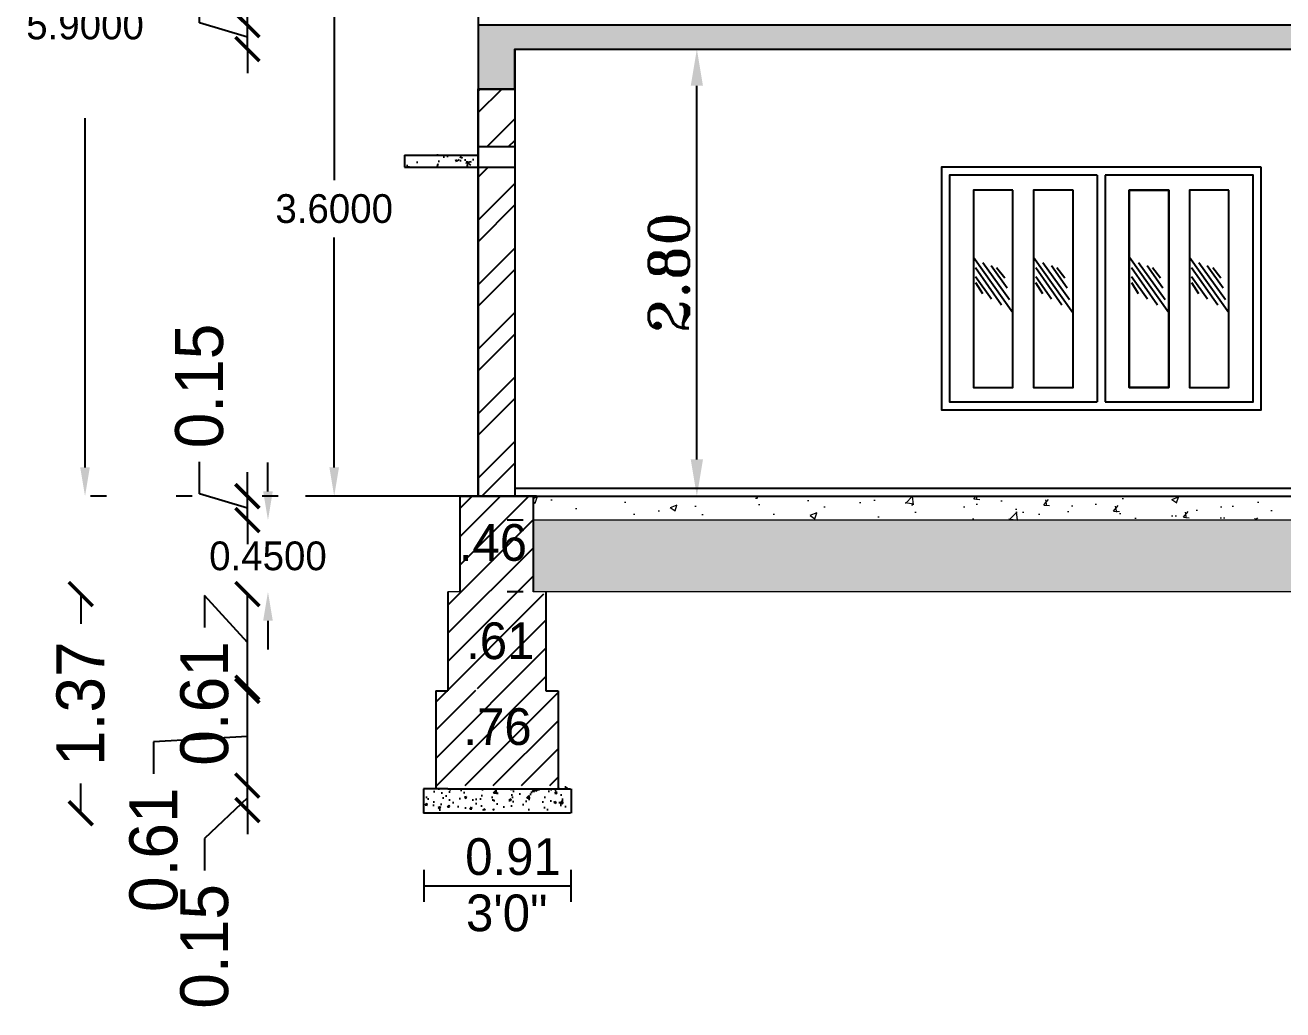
# Model space of a CAD drawing. Header units: metres. Extents: x 1422408 to 2267706, y 3009 to 80428.
# Drawn here: x 2267393.67 to 2267401.54, y 3027.03 to 3033.19 of the extents above; entities that cross this region are included whole.
import ezdxf

# ---------------------------------------------------------------- set-up
doc = ezdxf.new("R2010")
doc.units = ezdxf.units.M
doc.header["$LTSCALE"] = 3.5
doc.header["$MEASUREMENT"] = 0
doc.linetypes.add('DOT2', pattern=[0.125, 0, -0.125])
doc.linetypes.add('PHANTOM2', pattern=[1.25, 0.625, -0.125, 0.125, -0.125, 0.125, -0.125])
doc.layers.get('0').update_dxf_attribs({"linetype": 'CONTINUOUS'})
doc.layers.get('DEFPOINTS').update_dxf_attribs({"linetype": 'CONTINUOUS'})
doc.layers.add('BLK_2_FLR_0_BATH', color=205, linetype='CONTINUOUS', lineweight=0)
for name, color, linetype in [('BLK_2_FLR_0_REGULAR_ROOM_1', 117, 'CONTINUOUS'), ('BLK_2_HT_OF_BLDG', 5, 'CONTINUOUS'), ('BLK_2_PLINTH_HEIGHT', 7, 'CONTINUOUS')]:
    doc.layers.add(name, color=color, linetype=linetype)
doc.styles.add('style2', font='RomanT')
doc.dimstyles.new('Civil Mt', dxfattribs={"dimtxt": 0.3, "dimasz": 0.15, "dimexe": 0, "dimexo": 0, "dimgap": 0.1, "dimtad": 0, "dimzin": 0, "dimdsep": 46, "dimtxsty": 'Standard', "dimblk": 'ARCHTICK', "dimcen": 0, "dimse1": 1, "dimse2": 1, "dimclrd": 253, "dimadec": 0, "dimazin": 3, "dimtfac": 1, "dimtofl": 0, "dimtmove": 1, "dimatfit": 3, "dimfxl": 0, "dimfrac": 2, "dimtolj": 1, "dimtzin": 0, "dimarcsym": 0})
doc.dimstyles.new('PLAN', dxfattribs={"dimtxt": 0.25, "dimasz": 0.23, "dimexe": 0.18, "dimexo": 0, "dimgap": 0.05, "dimtad": 1, "dimzin": 2, "dimdsep": 46, "dimtxsty": 'style2', "dimcen": 0.09, "dimse1": 1, "dimse2": 1, "dimclrd": 70, "dimclre": 50, "dimclrt": 4, "dimadec": 0, "dimazin": 0, "dimtfac": 1, "dimtofl": 0, "dimtmove": 2, "dimatfit": 3, "dimfxl": 0, "dimtvp": 0.1, "dimtolj": 1, "dimtzin": 2, "dimarcsym": 0})
doc.dimstyles.new('STANDARD$0', dxfattribs={"dimtxt": 7, "dimasz": 3, "dimexe": 3, "dimexo": 1, "dimgap": 1.5, "dimtad": 1, "dimdec": 1, "dimzin": 1, "dimdsep": 46, "dimlunit": 4, "dimtxsty": 'Standard', "dimblk": 'OBLIQUE', "dimcen": 0.09375, "dimdle": 1, "dimclrd": 8, "dimclre": 8, "dimclrt": 7, "dimadec": 1, "dimazin": 0, "dimtfac": 1, "dimtdec": 1, "dimtix": 1, "dimtmove": 2, "dimatfit": 3, "dimldrblk": 'ARCHTICK', "dimfxl": 0, "dimfrac": 2, "dimtolj": 1, "dimtzin": 0, "dimarcsym": 0})

# ---------------------------------------------------------------- blocks, each defined once
blk = doc.blocks.new('_ArchTick')
at = {"color": 0, "linetype": 'ByBlock', "const_width": 0.15}
blk.add_lwpolyline([(-0.5, -0.5), (0.5, 0.5)], dxfattribs=at)
blk = doc.blocks.new('*D353')
at = {"color": 253, "lineweight": -2, "ltscale": 0.2}
for p, q in [((2267395.0587, 3028.4313), (2267395.0587, 3028.5813)), ((2267395.0587, 3028.278), (2267395.0587, 3028.4313)), ((2267395.0587, 3028.3547), (2267394.7907, 3028.0993)), ((2267395.0587, 3028.278), (2267395.0587, 3028.128)), ((2267394.7907, 3028.0993), (2267394.7907, 3027.8993))]:
    blk.add_line(p, q, dxfattribs=at)
at = {"layer": 'DEFPOINTS', "color": 0, "ltscale": 0.2}
for p in [(2267395.0587, 3028.4313), (2267396.1613, 3028.4313), (2267396.1613, 3028.278)]:
    blk.add_point(p, dxfattribs=at)
at = {"color": 253, "lineweight": -2, "ltscale": 0.2, "xscale": 0.15, "yscale": 0.15, "zscale": 0.15}
for p, rotation in [((2267395.0587, 3028.4313), 270), ((2267395.0587, 3028.278), 90)]:
    blk.add_blockref('_ArchTick', p, dxfattribs=dict(at, rotation=rotation))
at = {"color": 0, "ltscale": 0.2, "insert": (2267394.7907, 3027.4243), "char_height": 0.3, "attachment_point": 5, "rotation": 90}
blk.add_mtext('\\A1;0.15', dxfattribs=at)
blk = doc.blocks.new('*D354')
at = {"color": 253, "lineweight": -2, "ltscale": 0.2}
for p, q in [((2267395.0587, 3028.4313), (2267395.0587, 3029.0447)), ((2267395.0587, 3028.738), (2267394.4722, 3028.7045)), ((2267394.4722, 3028.7045), (2267394.4722, 3028.5045))]:
    blk.add_line(p, q, dxfattribs=at)
at = {"layer": 'DEFPOINTS', "color": 0, "ltscale": 0.2}
for p in [(2267395.0587, 3029.0447), (2267396.2379, 3029.0447), (2267396.2379, 3028.4313)]:
    blk.add_point(p, dxfattribs=at)
at = {"color": 253, "lineweight": -2, "ltscale": 0.2, "xscale": 0.15, "yscale": 0.15, "zscale": 0.15}
for p, rotation in [((2267395.0587, 3029.0447), 90), ((2267395.0587, 3028.4313), 270)]:
    blk.add_blockref('_ArchTick', p, dxfattribs=dict(at, rotation=rotation))
at = {"color": 0, "ltscale": 0.2, "insert": (2267394.4722, 3028.0295), "char_height": 0.3, "attachment_point": 5, "rotation": 90}
blk.add_mtext('\\A1;0.61', dxfattribs=at)
blk = doc.blocks.new('*D355')
at = {"color": 253, "lineweight": -2, "ltscale": 0.2}
for p, q in [((2267395.0587, 3029.3276), (2267394.7907, 3029.6209)), ((2267394.7907, 3029.6209), (2267394.7907, 3029.4209)), ((2267395.0587, 3029.0247), (2267395.0587, 3029.6305))]:
    blk.add_line(p, q, dxfattribs=at)
at = {"layer": 'DEFPOINTS', "color": 0, "ltscale": 0.2}
for p in [(2267395.0587, 3029.6305), (2267396.3146, 3029.6305), (2267396.3146, 3029.0247)]:
    blk.add_point(p, dxfattribs=at)
at = {"color": 253, "lineweight": -2, "ltscale": 0.2, "xscale": 0.15, "yscale": 0.15, "zscale": 0.15}
for p, rotation in [((2267395.0587, 3029.6305), 90), ((2267395.0587, 3029.0247), 270)]:
    blk.add_blockref('_ArchTick', p, dxfattribs=dict(at, rotation=rotation))
at = {"color": 0, "ltscale": 0.2, "insert": (2267394.7907, 3028.9459), "char_height": 0.3, "attachment_point": 5, "rotation": 90}
blk.add_mtext('\\A1;0.61', dxfattribs=at)
blk = doc.blocks.new('*D356')
at = {"color": 253, "lineweight": -2, "ltscale": 0.2}
for p, q in [((2267394.0155, 3029.6305), (2267394.0155, 3029.4442)), ((2267394.0155, 3028.258), (2267394.0155, 3028.4442))]:
    blk.add_line(p, q, dxfattribs=at)
at = {"layer": 'DEFPOINTS', "color": 0, "ltscale": 0.2}
for p in [(2267394.0155, 3029.6305), (2267396.1613, 3029.6305), (2267396.1613, 3028.258)]:
    blk.add_point(p, dxfattribs=at)
at = {"color": 253, "lineweight": -2, "ltscale": 0.2, "xscale": 0.15, "yscale": 0.15, "zscale": 0.15}
for p, rotation in [((2267394.0155, 3029.6305), 90), ((2267394.0155, 3028.258), 270)]:
    blk.add_blockref('_ArchTick', p, dxfattribs=dict(at, rotation=rotation))
at = {"color": 0, "ltscale": 0.2, "insert": (2267394.0155, 3028.9442), "char_height": 0.3, "attachment_point": 5, "rotation": 90}
blk.add_mtext('\\A1;1.37', dxfattribs=at)
blk = doc.blocks.new('*D357')
at = {"layer": 'BLK_2_PLINTH_HEIGHT', "color": 0, "lineweight": -2, "ltscale": 400}
for p, q in [((2267395.1878, 3030.2738), (2267395.1878, 3030.4538)), ((2267395.1878, 3029.4638), (2267395.1878, 3029.2838))]:
    blk.add_line(p, q, dxfattribs=at)
at = {"layer": 'BLK_2_PLINTH_HEIGHT', "color": 0, "linetype": 'DOT2', "lineweight": -2, "ltscale": 400}
for p, q in [((2267396.786, 3030.0938), (2267395.0078, 3030.0938)), ((2267396.786, 3029.6438), (2267395.0078, 3029.6438))]:
    blk.add_line(p, q, dxfattribs=at)
at = {"layer": 'BLK_2_PLINTH_HEIGHT', "color": 0, "ltscale": 400}
for points in [[(2267395.1578, 3030.2738), (2267395.2178, 3030.2738), (2267395.1878, 3030.0938)], [(2267395.1578, 3029.4638), (2267395.2178, 3029.4638), (2267395.1878, 3029.6438)]]:
    blk.add_solid(points, dxfattribs=at)
at = {"layer": 'DEFPOINTS', "color": 0, "ltscale": 400}
for p in [(2267395.1878, 3030.0938), (2267396.8485, 3030.0938), (2267396.8485, 3029.6438)]:
    blk.add_point(p, dxfattribs=at)
at = {"layer": 'BLK_2_PLINTH_HEIGHT', "color": 0, "ltscale": 400, "insert": (2267395.1878, 3029.8688), "char_height": 0.18, "attachment_point": 5}
blk.add_mtext('\\A1;0.4500', dxfattribs=at)
blk = doc.blocks.new('*D448')
at = {"color": 253, "lineweight": -2}
for p, q in [((2267394.7587, 3030.2588), (2267394.7587, 3030.4588)), ((2267395.0587, 3030.2438), (2267395.0587, 3030.3938)), ((2267395.0587, 3030.1688), (2267394.7587, 3030.2588)), ((2267395.0587, 3030.0938), (2267395.0587, 3030.2438)), ((2267395.0587, 3030.0938), (2267395.0587, 3029.9438))]:
    blk.add_line(p, q, dxfattribs=at)
at = {"layer": 'DEFPOINTS', "color": 0}
for p in [(2267395.0587, 3030.2438), (2267396.3885, 3030.2438), (2267405.3027, 3030.0938, 31198.8576)]:
    blk.add_point(p, dxfattribs=at)
at = {"color": 253, "lineweight": -2, "xscale": 0.15, "yscale": 0.15, "zscale": 0.15}
for p, rotation in [((2267395.0587, 3030.2438), 270), ((2267395.0587, 3030.0938), 90)]:
    blk.add_blockref('_ArchTick', p, dxfattribs=dict(at, rotation=rotation))
at = {"color": 0, "lineweight": -3, "insert": (2267394.7587, 3030.9338), "char_height": 0.3, "attachment_point": 5, "rotation": 90}
blk.add_mtext('\\A1;0.15', dxfattribs=at)
blk = doc.blocks.new('*D449')
at = {"layer": 'BLK_2_FLR_0_REGULAR_ROOM_1', "color": 0, "lineweight": -2}
for p, q in [((2267397.2144, 3033.8438), (2267395.4224, 3033.8438)), ((2267395.6024, 3033.6638), (2267395.6024, 3032.2238)), ((2267395.6024, 3030.4238), (2267395.6024, 3031.8638)), ((2267396.8697, 3030.2438), (2267395.4224, 3030.2438))]:
    blk.add_line(p, q, dxfattribs=at)
at = {"layer": 'BLK_2_FLR_0_REGULAR_ROOM_1', "color": 0}
for points in [[(2267395.5724, 3033.6638), (2267395.6324, 3033.6638), (2267395.6024, 3033.8438)], [(2267395.5724, 3030.4238), (2267395.6324, 3030.4238), (2267395.6024, 3030.2438)]]:
    blk.add_solid(points, dxfattribs=at)
at = {"layer": 'DEFPOINTS', "color": 0}
for p in [(2267395.6024, 3033.8438), (2267397.2769, 3033.8438, -1402.0538), (2267396.9322, 3030.2438)]:
    blk.add_point(p, dxfattribs=at)
at = {"layer": 'BLK_2_FLR_0_REGULAR_ROOM_1', "color": 0, "insert": (2267395.6024, 3032.0438), "char_height": 0.18, "attachment_point": 5}
blk.add_mtext('\\A1;3.6000', dxfattribs=at)
blk = doc.blocks.new('*D450')
at = {"color": 253, "lineweight": -2}
for p, q in [((2267394.7587, 3033.2088), (2267394.7587, 3033.4088)), ((2267395.0587, 3033.1938), (2267395.0587, 3033.3438)), ((2267395.0587, 3033.1188), (2267394.7587, 3033.2088)), ((2267395.0587, 3033.0438), (2267395.0587, 3033.1938)), ((2267395.0587, 3033.0438), (2267395.0587, 3032.8938))]:
    blk.add_line(p, q, dxfattribs=at)
at = {"layer": 'DEFPOINTS', "color": 0}
for p in [(2267395.0587, 3033.1938), (2267396.6867, 3033.1938, -1405.664), (2267396.7332, 3033.0438, -1402.0538)]:
    blk.add_point(p, dxfattribs=at)
at = {"color": 253, "lineweight": -2, "xscale": 0.15, "yscale": 0.15, "zscale": 0.15}
for p, rotation in [((2267395.0587, 3033.1938), 270), ((2267395.0587, 3033.0438), 90)]:
    blk.add_blockref('_ArchTick', p, dxfattribs=dict(at, rotation=rotation))
at = {"color": 0, "lineweight": -3, "insert": (2267394.7587, 3033.8838), "char_height": 0.3, "attachment_point": 5, "rotation": 90}
blk.add_mtext('\\A1;0.15', dxfattribs=at)
blk = doc.blocks.new('*D454')
at = {"layer": 'BLK_2_HT_OF_BLDG', "color": 0, "linetype": 'DOT2', "lineweight": -2}
for p, q in [((2267396.4761, 3036.1438), (2267393.8625, 3036.1438)), ((2267396.326, 3030.2438), (2267393.8625, 3030.2438))]:
    blk.add_line(p, q, dxfattribs=at)
at = {"layer": 'BLK_2_HT_OF_BLDG', "color": 0, "linetype": 'PHANTOM2', "lineweight": -2}
for p, q in [((2267394.0425, 3035.9638), (2267394.0425, 3033.3738)), ((2267394.0425, 3030.4238), (2267394.0425, 3033.0138))]:
    blk.add_line(p, q, dxfattribs=at)
at = {"layer": 'BLK_2_HT_OF_BLDG', "color": 0}
for points in [[(2267394.0125, 3035.9638), (2267394.0725, 3035.9638), (2267394.0425, 3036.1438)], [(2267394.0125, 3030.4238), (2267394.0725, 3030.4238), (2267394.0425, 3030.2438)]]:
    blk.add_solid(points, dxfattribs=at)
at = {"layer": 'DEFPOINTS', "color": 0}
for p in [(2267394.0425, 3036.1438), (2267396.5386, 3036.1438, -1417.0031), (2267396.3885, 3030.2438)]:
    blk.add_point(p, dxfattribs=at)
at = {"layer": 'BLK_2_HT_OF_BLDG', "color": 0, "insert": (2267394.0425, 3033.1938), "char_height": 0.18, "attachment_point": 5}
blk.add_mtext('\\A1;5.9000', dxfattribs=at)
blk = doc.blocks.new('*D468')
at = {"layer": 'BLK_2_FLR_0_BATH', "color": 70, "lineweight": -2, "ltscale": 400}
blk.add_line((2267397.8727, 3030.4738), (2267397.8727, 3032.8138), dxfattribs=at)
at = {"layer": 'BLK_2_FLR_0_BATH', "color": 70, "ltscale": 400}
for points in [[(2267397.8344, 3032.8138), (2267397.9111, 3032.8138), (2267397.8727, 3033.0438)], [(2267397.8344, 3030.4738), (2267397.9111, 3030.4738), (2267397.8727, 3030.2438)]]:
    blk.add_solid(points, dxfattribs=at)
at = {"layer": 'DEFPOINTS', "color": 0, "ltscale": 400}
for p in [(2267397.8727, 3033.0438), (2267399.5472, 3033.0438, -1402.0538), (2267399.2025, 3030.2438)]:
    blk.add_point(p, dxfattribs=at)
at = {"layer": 'BLK_2_FLR_0_BATH', "color": 4, "ltscale": 400, "insert": (2267397.6977, 3031.6438), "char_height": 0.25, "attachment_point": 5, "rotation": 90, "style": 'style2'}
blk.add_mtext('\\A1;2.80', dxfattribs=at)

msp = doc.modelspace()

# ---------------------------------------------------------------- hatches: boundary and pattern name
at = {"lineweight": 20}
h = msp.add_hatch(dxfattribs=at)
h.set_pattern_fill('AR-CONC', scale=0.024, style=0)
h.set_pattern_definition([(50, (2266693.86198, 3420.79504), (0.172142444, -0.015060512), [0.018, -0.198]), (355, (2266693.86198, 3420.79504), (-0.03330032, 0.180526112), [0.0144, -0.1584]), (100.451444, (2266693.87633, 3420.79379), (0.138842123, 0.165465598), [0.015297646, -0.168274107]), (46.1842, (2266693.86198, 3420.84304), (0.25613792, -0.03972463), [0.027, -0.297]), (96.635635, (2266693.88333, 3420.83973), (0.22431887, 0.233788464), [0.02294648, -0.2524113]), (351.184164, (2266693.86198, 3420.84304), (0.22431887, 0.23378846), [0.0216, -0.2376]), (21, (2266693.88598, 3420.83104), (0.143257693, -0.096628534), [0.018, -0.198]), (326, (2266693.88598, 3420.83104), (0.05839568, 0.17403601), [0.0144, -0.1584]), (71.451445, (2266693.89792, 3420.82299), (0.20165337, 0.077407477), [0.015297646, -0.168274107]), (37.5, (2266693.86198, 3420.79504), (0.0029183653, 0.079894525), [0, -0.15648, 0, -0.1608, 0, -0.159]), (7.5, (2266693.86198, 3420.79504), (0.063136689, 0.094658811), [0, -0.09168, 0, -0.15288, 0, -0.0606]), (327.5, (2266693.80846, 3420.79504), (0.1281173847, -0.005413169), [0, -0.06, 0, -0.1872, 0, -0.2484]), (317.5, (2266693.78446, 3420.79504), (0.13996468, 0.024025196), [0, -0.078, 0, -0.12432, 0, -0.1764])])
h.paths.add_polyline_path([(2267408.51325, 3033.0438), (2267411.51325, 3033.0438), (2267411.51325, 3032.7938), (2267411.74325, 3032.7938), (2267411.74325, 3033.1938), (2267396.50325, 3033.1938), (2267396.50309, 3032.79389), (2267396.73325, 3032.79389), (2267396.73325, 3033.0438), (2267402.68249, 3033.0438), (2267402.68249, 3032.7938), (2267402.91249, 3032.7938), (2267402.91249, 3033.0438), (2267408.28325, 3033.0438), (2267408.28325, 3032.7938), (2267408.51325, 3032.7938)])
at = {"ltscale": 0.25}
h = msp.add_hatch(dxfattribs=at)
h.set_pattern_fill('ANSI32', scale=0.03, style=0)
h.set_pattern_definition([(45, (2295721.0599, 6410.72436), (-0.2020557627, 0.2020557627), []), (45, (2295721.1946, 6410.72436), (-0.2020557627, 0.2020557627), [])])
h.paths.add_polyline_path([(2267396.73325, 3032.7938), (2267396.50325, 3032.7938), (2267396.50325, 3032.43287), (2267396.73325, 3032.43287)])
h.paths.add_polyline_path([(2267396.73325, 3032.3038), (2267396.50325, 3032.3038), (2267396.50325, 3030.2438), (2267396.73325, 3030.2438)])
h = msp.add_hatch(dxfattribs=at)
h.set_pattern_fill('AR-CONC', scale=0.001, style=0)
h.set_pattern_definition([(130, (2253846.12285, 1858.20136), (-0.182184669, -0.0159390855), [0.01905, -0.20955]), (185, (2253846.12285, 1858.20136), (0.035242826, 0.191056643), [0.01524, -0.16764]), (79.549, (2253846.10767, 1858.20003), (-0.1469425017, 0.1751166878), [0.01619, -0.17809]), (133.8158, (2253846.12285, 1858.25216), (-0.271079041, -0.042042328), [0.028575, -0.314325]), (83.3644, (2253846.10026, 1858.24866), (-0.2374042345, 0.247425556), [0.024285, -0.267135]), (188.816, (2253846.12285, 1858.25216), (-0.237404606, 0.247425118), [0.02286, -0.25146]), (159, (2253846.09745, 1858.23946), (-0.1516148798, -0.1022655185), [0.01905, -0.20955]), (214, (2253846.09745, 1858.23946), (-0.0618020283, 0.184187966), [0.01524, -0.16764]), (108.5486, (2253846.08482, 1858.23094), (-0.2134164908, 0.0819228577), [0.01619, -0.17809]), (142.5, (2253846.12285, 1858.20136), (-0.00308860325, 0.08455503887), [0, -0.165608, 0, -0.17018, 0, -0.168275]), (172.5, (2253846.12285, 1858.20136), (-0.0668196625, 0.1001805748), [0, -0.097028, 0, -0.161798, 0, -0.064135]), (212.5, (2253846.17949, 1858.20136), (-0.13559059517, -0.005728744), [0, -0.0635, 0, -0.19812, 0, -0.26289]), (222.5, (2253846.20489, 1858.20136), (-0.1481291814, 0.025426491), [0, -0.08255, 0, -0.131572, 0, -0.18669])])
h.paths.add_polyline_path([(2267396.04325, 3032.38214), (2267396.50325, 3032.38214), (2267396.50325, 3032.30547), (2267396.04325, 3032.30547)])
at = {"lineweight": -3}
h = msp.add_hatch(dxfattribs=at)
h.set_pattern_fill('ANSI31')
h.set_pattern_definition([(45, (2266949.63647, 3220.8707), (-0.088388348, 0.088388348), [])])
edge = h.paths.add_edge_path()
edge.add_line((2267397.00458, 3029.04467), (2267396.92792, 3029.04467))
edge.add_line((2267396.92792, 3029.04467), (2267396.92792, 3029.63149))
edge.add_line((2267396.92792, 3029.63149), (2267396.84854, 3029.63149))
edge.add_line((2267396.84854, 3029.63149), (2267396.84854, 3030.22025))
edge.add_spline(control_points=[(2267396.84854, 3030.22025), (2267396.77217, 3029.88499), (2267396.7208, 3029.51), (2267396.59647, 3029.25095)], knot_values=[0, 0, 0, 0, 0.8620299, 0.8620299, 0.8620299, 0.8620299], degree=3, periodic=0)
edge.add_line((2267396.59647, 3029.25095), (2267396.63487, 3029.23252))
edge.add_line((2267396.63487, 3029.23252), (2267396.48589, 3029.02055))
edge.add_line((2267396.48589, 3029.02055), (2267396.55807, 3029.26938))
edge.add_line((2267396.55807, 3029.26938), (2267396.59647, 3029.25095))
edge.add_spline(control_points=[(2267396.59647, 3029.25095), (2267396.7208, 3029.51), (2267396.77217, 3029.88499), (2267396.84854, 3030.22025)], knot_values=[0, 0, 0, 0, 0.8620299, 0.8620299, 0.8620299, 0.8620299], degree=3, periodic=0)
edge.add_line((2267396.84854, 3030.22025), (2267396.84854, 3030.2438))
edge.add_line((2267396.84854, 3030.2438), (2267396.38854, 3030.2438))
edge.add_line((2267396.38854, 3030.2438), (2267396.38854, 3029.6438))
edge.add_line((2267396.38854, 3029.6438), (2267396.31458, 3029.6438))
edge.add_line((2267396.31458, 3029.6438), (2267396.31458, 3029.04467))
edge.add_line((2267396.31458, 3029.04467), (2267396.23792, 3029.04467))
edge.add_line((2267396.23792, 3029.04467), (2267396.23792, 3028.43133))
edge.add_line((2267396.23792, 3028.43133), (2267397.00458, 3028.43133))
edge.add_line((2267397.00458, 3028.43133), (2267397.00458, 3029.04467))
at = {"lineweight": 20}
h = msp.add_hatch(dxfattribs=at)
h.set_pattern_fill('AR-CONC', scale=0.0024, style=0)
h.set_pattern_definition([(50, (2262125.99563, 3860.186), (0.437243206, -0.038253805), [0.04572, -0.50292]), (355, (2262125.99563, 3860.186), (-0.08458421, 0.45853643), [0.036576, -0.402337402]), (100.451445, (2262126.03206, 3860.18283), (0.352658993, 0.420282605), [0.03885602, -0.427416587]), (46.1842, (2262125.9956, 3860.30793), (0.6505897, -0.100901587), [0.06858, -0.75438]), (96.635558, (2262126.04984, 3860.2995), (0.56976992, 0.5938227), [0.058284056, -0.64112546]), (351.184151, (2262125.9956, 3860.30793), (0.56976992, 0.5938227), [0.05486392, -0.60350336]), (21, (2262126.0566, 3860.27745), (0.36387454, -0.245436476), [0.04572, -0.50292]), (326, (2262126.0566, 3860.27745), (0.148324868, 0.44205112), [0.036576, -0.402336]), (71.451445, (2262126.0869, 3860.257), (0.512199406, 0.196614645), [0.03885602, -0.42741585]), (37.5, (2262125.99563, 3860.18601), (0.007412648, 0.2029320933), [0, -0.3974592, 0, -0.408432, 0, -0.40386]), (7.5, (2262125.99563, 3860.18601), (0.16036719, 0.24043338), [0, -0.2328672, 0, -0.3883152, 0, -0.153924]), (327.5, (2262125.85968, 3860.18601), (0.3254174284, -0.0137489856), [0, -0.1524, 0, -0.475488, 0, -0.630936]), (317.5, (2262125.79872, 3860.18601), (0.355510035, 0.061023578), [0, -0.19812, 0, -0.3157728, 0, -0.448056])])
h.paths.add_polyline_path([(2267402.56779, 3030.0938), (2267402.56779, 3030.2438), (2267396.84854, 3030.2438), (2267396.84854, 3030.0938)])
h.paths.add_polyline_path([(2267403.02779, 3030.2438), (2267403.02779, 3030.0938), (2267405.76265, 3030.0938), (2267405.76265, 3030.2438)])
h = msp.add_hatch(dxfattribs=at)
h.set_pattern_fill('AR-SAND', scale=0.0035, style=0)
h.set_pattern_definition([(37.5, (2262125.99563, 3860.18601), (-0.0056001095, 0.171294633), [0, -0.135128, 0, -0.15113, 0, -0.1444625]), (7.5, (2262125.99563, 3860.18601), (0.157333149, 0.250888785), [0, -0.072898, 0, -0.121793, 0, -0.0466725]), (327.5, (2262125.88628, 3860.18601), (0.2768473296, 0.0005030146), [0, -0.04445, 0, -0.16002, 0, -0.208915]), (317.5, (2262125.88628, 3860.18601), (0.267244758, 0.078025263), [0, -0.022225, 0, -0.104902, 0, -0.120015])])
h.paths.add_polyline_path([(2267403.02779, 3030.0938), (2267403.02779, 3029.6438), (2267405.76265, 3029.6438), (2267405.76265, 3030.0938)])
h.paths.add_polyline_path([(2267402.56779, 3029.6438), (2267402.56779, 3030.0938), (2267396.84854, 3030.0938), (2267396.84854, 3029.6438)])
at = {"ltscale": 0.2}
h = msp.add_hatch(dxfattribs=at)
h.set_pattern_fill('AR-CONC', scale=0.000766665, style=0)
h.set_pattern_definition([(50, (2267384.44591, 2999.50502), (0.1396746, -0.01221994), [0.01460497, -0.16065465]), (355, (2267384.44591, 2999.50502), (-0.02701944, 0.14647644), [0.011684, -0.1285237]), (100.451, (2267384.45755, 2999.504), (0.1126557, 0.13425584), [0.0124123, -0.1365354]), (46.1842, (2267384.4459, 2999.54396), (0.2078268, -0.0322324), [0.0219075, -0.240982]), (96.6356, (2267384.46323, 2999.54128), (0.1820095, 0.1896925), [0.0186185, -0.204803]), (351.184, (2267384.4459, 2999.54396), (0.1820098, 0.1896922), [0.017526, -0.1927856]), (21, (2267384.46538, 2999.53423), (0.11623782, -0.0784034), [0.01460497, -0.16065465]), (326, (2267384.46538, 2999.53423), (0.04738145, 0.14121047), [0.011684, -0.1285237]), (71.4514, (2267384.47507, 2999.5277), (0.16361895, 0.0628074), [0.0124123, -0.1365354]), (37.5, (2267384.44591, 2999.50502), (0.002367924, 0.06482539), [0, -0.12696586, 0, -0.13047105, 0, -0.12901055]), (7.5, (2267384.44591, 2999.50502), (0.0512283, 0.07680494), [0, -0.07438797, 0, -0.12404486, 0, -0.04917006]), (327.5, (2267384.402483, 2999.50502), (0.10395256, -0.00439203), [0, -0.04868323, 0, -0.15189167, 0, -0.20154856]), (317.5, (2267384.38301, 2999.50502), (0.11356546, 0.0194936), [0, -0.0632882, 0, -0.10087165, 0, -0.1431287])])
h.paths.add_polyline_path([(2267397.08125, 3028.43133), (2267396.92792, 3028.41133), (2267396.31458, 3028.41133), (2267396.16125, 3028.43133), (2267396.16125, 3028.278), (2267397.08125, 3028.278)])

# ---------------------------------------------------------------- linework, layer by layer
at = {"color": 7, "linetype": 'ByBlock', "lineweight": -2, "ltscale": 0.05}
for p, q in [((2267396.50325, 3035.9938), (2267396.50325, 3030.2438)), ((2267396.73325, 3033.0438, -586.92191), (2267402.68249, 3033.0438, -125.07248)), ((2267396.73325, 3033.0438), (2267396.73325, 3030.2438)), ((2267396.51667, 3032.7938, -603.7354), (2267396.73325, 3032.7938, -586.92191))]:
    msp.add_line(p, q, dxfattribs=at)
at = {"color": 7}
for p, q in [((2267396.04325, 3032.38047, -89184.86815), (2267396.50325, 3032.38047, -89184.86815)), ((2267396.04325, 3032.38047, -89184.86815), (2267396.04325, 3032.3038, -89184.86815)), ((2267396.04325, 3032.38047, -89184.86815), (2267396.50325, 3032.38047, -89184.86815)), ((2267396.04325, 3032.38047, -89184.86815), (2267396.04325, 3032.3038, -89184.86815)), ((2267396.04325, 3032.38047, -89184.86815), (2267396.50325, 3032.38047, -89184.86815)), ((2267396.04325, 3032.38047, -89184.86815), (2267396.04325, 3032.3038, -89184.86815)), ((2267396.50325, 3032.43287, -89184.86815), (2267396.73325, 3032.43287, -89184.86815)), ((2267396.04325, 3032.3038, -89184.86815), (2267396.50325, 3032.3038, -89184.86815)), ((2267396.04325, 3032.3038, -89184.86815), (2267396.50325, 3032.3038, -89184.86815)), ((2267396.04325, 3032.3038, -89184.86815), (2267396.73325, 3032.3038, -89184.86815)), ((2267396.51067, 3032.3038, -89184.86815), (2267396.64994, 3032.3038, -89184.86815))]:
    msp.add_line(p, q, dxfattribs=at)
at = {"color": 7, "ltscale": 0.25}
for p, q in [((2267400.37864, 3032.2538, -232.7046), (2267400.37864, 3030.8338, -232.7046)), ((2267400.42864, 3032.2538, -232.7046), (2267400.42864, 3030.8338, -232.7046)), ((2267399.85039, 3031.3922, -232.7046), (2267399.60431, 3031.7392, -232.7046)), ((2267399.78059, 3031.43944, -232.7046), (2267399.61716, 3031.67299, -232.7046)), ((2267399.82889, 3031.47369, -232.7046), (2267399.66255, 3031.70517, -232.7046)), ((2267399.81467, 3031.54612, -232.7046), (2267399.71515, 3031.68672, -232.7046)), ((2267399.79991, 3031.60929, -232.7046), (2267399.74912, 3031.67299, -232.7046)), ((2267400.22716, 3031.3922, -232.7046), (2267399.98108, 3031.7392, -232.7046)), ((2267400.15736, 3031.43944, -232.7046), (2267399.99393, 3031.67299, -232.7046)), ((2267400.20566, 3031.47369, -232.7046), (2267400.03932, 3031.70517, -232.7046)), ((2267400.19144, 3031.54612, -232.7046), (2267400.09192, 3031.68672, -232.7046)), ((2267400.17668, 3031.60929, -232.7046), (2267400.12589, 3031.67299, -232.7046)), ((2267400.82634, 3031.3922, -232.7046), (2267400.58026, 3031.7392, -232.7046)), ((2267400.75654, 3031.43944, -232.7046), (2267400.59311, 3031.67299, -232.7046)), ((2267400.80484, 3031.47369, -232.7046), (2267400.6385, 3031.70517, -232.7046)), ((2267400.79062, 3031.54612, -232.7046), (2267400.6911, 3031.68672, -232.7046)), ((2267400.77586, 3031.60929, -232.7046), (2267400.72507, 3031.67299, -232.7046)), ((2267401.20311, 3031.3922, -232.7046), (2267400.95703, 3031.7392, -232.7046)), ((2267401.13331, 3031.43944, -232.7046), (2267400.96988, 3031.67299, -232.7046)), ((2267401.18161, 3031.47369, -232.7046), (2267401.01527, 3031.70517, -232.7046)), ((2267401.16739, 3031.54612, -232.7046), (2267401.06787, 3031.68672, -232.7046)), ((2267401.15263, 3031.60929, -232.7046), (2267401.10184, 3031.67299, -232.7046)), ((2267399.71694, 3031.47682, -232.7046), (2267399.61718, 3031.61724, -232.7046)), ((2267400.09371, 3031.47682, -232.7046), (2267399.99395, 3031.61724, -232.7046)), ((2267400.69289, 3031.47682, -232.7046), (2267400.59313, 3031.61724, -232.7046)), ((2267401.06966, 3031.47682, -232.7046), (2267400.9699, 3031.61724, -232.7046)), ((2267399.66221, 3031.51164, -232.7046), (2267399.6189, 3031.58064, -232.7046)), ((2267400.03898, 3031.51164, -232.7046), (2267399.99567, 3031.58064, -232.7046)), ((2267400.63816, 3031.51164, -232.7046), (2267400.59485, 3031.58064, -232.7046)), ((2267401.01493, 3031.51164, -232.7046), (2267400.97162, 3031.58064, -232.7046)), ((2267396.73325, 3030.2938, -38.42122), (2267402.68249, 3030.2938, -14770.00916)), ((2267396.38854, 3030.2438, 815.13185), (2267411.74325, 3030.2438, 815.13185))]:
    msp.add_line(p, q, dxfattribs=at)
at = {"color": 7, "ltscale": 0.2}
for p, q in [((2267396.38854, 3030.2438, 815.13185), (2267396.38854, 3029.6438, 815.13185)), ((2267396.84854, 3030.2438, 815.13185), (2267396.84854, 3029.6438, 815.13185)), ((2267396.31458, 3029.6438, 815.13185), (2267396.31458, 3029.02467, 815.13185)), ((2267396.92792, 3029.6438, 815.13185), (2267396.92792, 3029.02467, 815.13185)), ((2267396.23792, 3029.02467, 815.13185), (2267396.23792, 3028.41133, 815.13185)), ((2267396.23792, 3029.02467, 815.13185), (2267396.31458, 3029.02467, 815.13185)), ((2267396.92792, 3029.02467, 815.13185), (2267397.00458, 3029.02467, 815.13185)), ((2267397.00458, 3029.02467, 815.13185), (2267397.00458, 3028.41133, 815.13185)), ((2267396.16125, 3028.41133, 815.13185), (2267396.16125, 3028.258, 815.13185)), ((2267396.31458, 3028.41133, 815.13185), (2267396.16125, 3028.41133, 815.13185)), ((2267396.31458, 3028.41133, 815.13185), (2267396.92792, 3028.41133, 815.13185)), ((2267396.92792, 3028.41133, 815.13185), (2267397.08125, 3028.41133, 815.13185)), ((2267397.08526, 3028.41133, 815.13185), (2267397.08526, 3028.258, 815.13185)), ((2267397.08125, 3028.258, 815.13185), (2267396.16125, 3028.258, 815.13185)), ((2267396.16658, 3027.70231, 815.13185), (2267396.16658, 3027.90356, 815.13185)), ((2267397.08657, 3027.70231, 815.13185), (2267397.08657, 3027.90356, 815.13185)), ((2267396.16658, 3027.80293, 815.13185), (2267397.08657, 3027.80293, 815.13185))]:
    msp.add_line(p, q, dxfattribs=at)
at = {"color": 7, "lineweight": 20}
for p, q in [((2267402.56779, 3030.0938, 41744.46042), (2267396.84854, 3030.0938, 62093.15448)), ((2267396.38854, 3029.6438, -19053.09282), (2267396.31458, 3029.6438, -19134.46578)), ((2267402.57791, 3029.6438, -12243.35887), (2267396.84854, 3029.6438, -18546.98744))]:
    msp.add_line(p, q, dxfattribs=at)
at = {"color": 7, "lineweight": -3, "elevation": 2585.64646}
msp.add_lwpolyline([(2267411.51325, 3032.7938), (2267411.74325, 3032.7938), (2267411.74325, 3033.1938), (2267396.50325, 3033.1938), (2267396.50309, 3032.79389), (2267396.73325, 3032.79389), (2267396.73325, 3033.0438), (2267402.68249, 3033.0438), (2267402.68249, 3032.7938), (2267402.91249, 3032.7938), (2267402.91249, 3033.0438), (2267408.28325, 3033.0438), (2267408.28325, 3032.7938), (2267408.51325, 3032.7938), (2267408.51325, 3033.0438), (2267411.51325, 3033.0438), (2267411.51325, 3032.7938), (2267411.74325, 3032.7938), (2267411.74325, 3033.1938)], dxfattribs=at)
at = {"color": 7, "ltscale": 0.25, "elevation": 815.13185}
msp.add_lwpolyline([(2267396.50325, 3032.79389), (2267396.73325, 3032.7938), (2267396.73325, 3030.2438), (2267396.50325, 3030.2438)], close=True, dxfattribs=at)
at = {"color": 7, "ltscale": 0.25}
for points in [[(2267401.40459, 3032.3038), (2267399.40459, 3032.3038), (2267399.40459, 3030.7838), (2267401.40459, 3030.7838)], [(2267399.851, 3032.15958), (2267399.60356, 3032.15958), (2267399.60356, 3030.92391), (2267399.851, 3030.92391)], [(2267400.22776, 3032.15958), (2267399.98033, 3032.15958), (2267399.98033, 3030.92391), (2267400.22776, 3030.92391)], [(2267400.57951, 3032.15958), (2267400.82695, 3032.15958), (2267400.82695, 3030.92391), (2267400.57951, 3030.92391)], [(2267400.82695, 3032.15958), (2267400.57951, 3032.15958), (2267400.57951, 3030.92391), (2267400.82695, 3030.92391)], [(2267401.20371, 3032.15958), (2267400.95628, 3032.15958), (2267400.95628, 3030.92391), (2267401.20371, 3030.92391)]]:
    msp.add_lwpolyline(points, close=True, dxfattribs=at)
at = {"color": 7, "ltscale": 0.25, "elevation": -232.7046}
for points in [[(2267400.37864, 3032.2538), (2267399.45459, 3032.2538), (2267399.45459, 3030.8338), (2267400.37864, 3030.8338)], [(2267400.42864, 3030.8338), (2267401.35459, 3030.8338), (2267401.35459, 3032.2538), (2267400.42864, 3032.2538)]]:
    msp.add_lwpolyline(points, dxfattribs=at)

# ---------------------------------------------------------------- texts
at = {"color": 7, "ltscale": 0.2}
for s, p in [('.46', (2267396.38188, 3029.83884, 815.13185)), ('.61', (2267396.4284, 3029.22318, 815.13185)), ('.76', (2267396.41084, 3028.68557, 815.13185)), ('0.91', (2267396.42247, 3027.87168, 815.13185)), ('3\'0"', (2267396.42757, 3027.51912, 815.13185))]:
    msp.add_text(s, height=0.23, dxfattribs=at).set_placement(p)

# ---------------------------------------------------------------- dimensions: what is measured, and where the dimension line sits
at = {"color": 7, "lineweight": -3}
for base, p1, p2, picture, middle in [((2267395.05873, 3033.1938, 815.13185), (2267396.73325, 3033.0438, -586.92191), (2267396.68674, 3033.1938, -590.53214), '*D450', (2267394.75873, 3033.5088, 815.13185)), ((2267395.05873, 3030.2438, 815.13185), (2267405.30266, 3030.0938, 32013.98943), (2267396.38854, 3030.2438, 815.13185), '*D448', (2267394.75873, 3030.5588, 815.13185))]:
    dim = msp.add_linear_dim(base=base, p1=p1, p2=p2, angle=270, dimstyle='Civil Mt', dxfattribs=at)
    dim.commit()
    dim.dimension.update_dxf_attribs({"geometry": picture, "text_midpoint": middle})
at = {"color": 7, "ltscale": 0.2}
dim = msp.add_linear_dim(base=(2267394.01547, 3029.63047, 815.13185), p1=(2267396.16125, 3028.258, 815.13185), p2=(2267396.16125, 3029.63047, 815.13185), angle=90, dimstyle='Civil Mt', dxfattribs=at)
dim.commit()
dim.dimension.update_dxf_attribs({"geometry": '*D356', "text_midpoint": (2267394.01547, 3028.94424, 815.13185)})
for base, p1, p2, picture, middle in [((2267395.05873, 3029.63047, 815.13185), (2267396.31458, 3029.02467, 815.13185), (2267396.31458, 3029.63047, 815.13185), '*D355', (2267394.79067, 3029.32085, 815.13185)), ((2267395.05873, 3029.04467, 815.13185), (2267396.23792, 3028.43133, 815.13185), (2267396.23792, 3029.04467, 815.13185), '*D354', (2267394.47221, 3028.40454, 815.13185)), ((2267395.05873, 3028.43133, 815.13185), (2267396.16125, 3028.278, 815.13185), (2267396.16125, 3028.43133, 815.13185), '*D353', (2267394.79067, 3027.79928, 815.13185))]:
    dim = msp.add_linear_dim(base=base, p1=p1, p2=p2, angle=90, dimstyle='Civil Mt', dxfattribs=at)
    dim.commit()
    dim.dimension.update_dxf_attribs({"geometry": picture, "text_midpoint": middle, "dimtype": 160})
at = {"layer": 'BLK_2_FLR_0_BATH', "color": 205, "ltscale": 400}
dim = msp.add_linear_dim(base=(2267397.87272, 3033.0438, 446.82946), p1=(2267399.20253, 3030.2438, 446.82946), p2=(2267399.54724, 3033.0438, -955.2243), angle=270, dimstyle='PLAN', dxfattribs=at)
dim.commit()
dim.dimension.update_dxf_attribs({"geometry": '*D468', "text_midpoint": (2267397.69772, 3031.6438, 446.82946)})
at = {"layer": 'BLK_2_FLR_0_REGULAR_ROOM_1', "color": 4}
dim = msp.add_linear_dim(base=(2267395.60239, 3033.8438, 815.13185), p1=(2267396.9322, 3030.2438, 815.13185), p2=(2267397.2769, 3033.8438, -586.92191), angle=270, dimstyle='STANDARD$0', override={"dimtxt": 0.18, "dimasz": 0.18, "dimexe": 0.18, "dimexo": 0.0625, "dimgap": 0.09, "dimtad": 0, "dimtih": 1, "dimtoh": 1, "dimdec": 4, "dimzin": 0, "dimlunit": 2, "dimpost": '', "dimcen": 0.09, "dimdle": 0, "dimclrd": 0, "dimclre": 0, "dimclrt": 0, "dimadec": 0, "dimtdec": 4, "dimtix": 0, "dimtofl": 0, "dimtmove": 0, "dimfrac": 0}, dxfattribs=at)
dim.commit()
dim.dimension.update_dxf_attribs({"geometry": '*D449', "text_midpoint": (2267395.60239, 3032.0438, 815.13185)})
at = {"layer": 'BLK_2_HT_OF_BLDG', "color": 5}
dim = msp.add_linear_dim(base=(2267394.04254, 3036.1438, 815.13185), p1=(2267396.38854, 3030.2438, 815.13185), p2=(2267396.53855, 3036.1438, -601.87126), angle=270, dimstyle='STANDARD$0', override={"dimtxt": 0.18, "dimasz": 0.18, "dimexe": 0.18, "dimexo": 0.0625, "dimgap": 0.09, "dimtad": 0, "dimtih": 1, "dimtoh": 1, "dimdec": 4, "dimzin": 0, "dimlunit": 2, "dimpost": '', "dimcen": 0.09, "dimdle": 0, "dimclrd": 0, "dimclre": 0, "dimclrt": 0, "dimadec": 0, "dimtdec": 4, "dimtix": 0, "dimtofl": 0, "dimtmove": 0, "dimfxl": 0, "dimfrac": 0, "dimarcsym": 2}, dxfattribs=at)
dim.commit()
dim.dimension.update_dxf_attribs({"geometry": '*D454', "text_midpoint": (2267394.04254, 3033.1938, 815.13185)})
at = {"layer": 'BLK_2_PLINTH_HEIGHT', "ltscale": 400}
dim = msp.add_linear_dim(base=(2267395.18784, 3030.0938, 815.13185), p1=(2267396.84854, 3029.6438, 815.13185), p2=(2267396.84854, 3030.0938, 815.13185), angle=270, dimstyle='STANDARD$0', override={"dimtxt": 0.18, "dimasz": 0.18, "dimexe": 0.18, "dimexo": 0.0625, "dimgap": 0.09, "dimtad": 0, "dimtih": 1, "dimtoh": 1, "dimdec": 4, "dimzin": 0, "dimlunit": 2, "dimpost": '', "dimcen": 0.09, "dimdle": 0, "dimclrd": 0, "dimclre": 0, "dimclrt": 0, "dimadec": 0, "dimtdec": 4, "dimtix": 0, "dimtofl": 0, "dimtmove": 0, "dimfxl": 0, "dimfrac": 0}, dxfattribs=at)
dim.commit()
dim.dimension.update_dxf_attribs({"geometry": '*D357', "text_midpoint": (2267395.18784, 3029.8688, 815.13185), "dimtype": 160})

doc.saveas('drawing.dxf')
